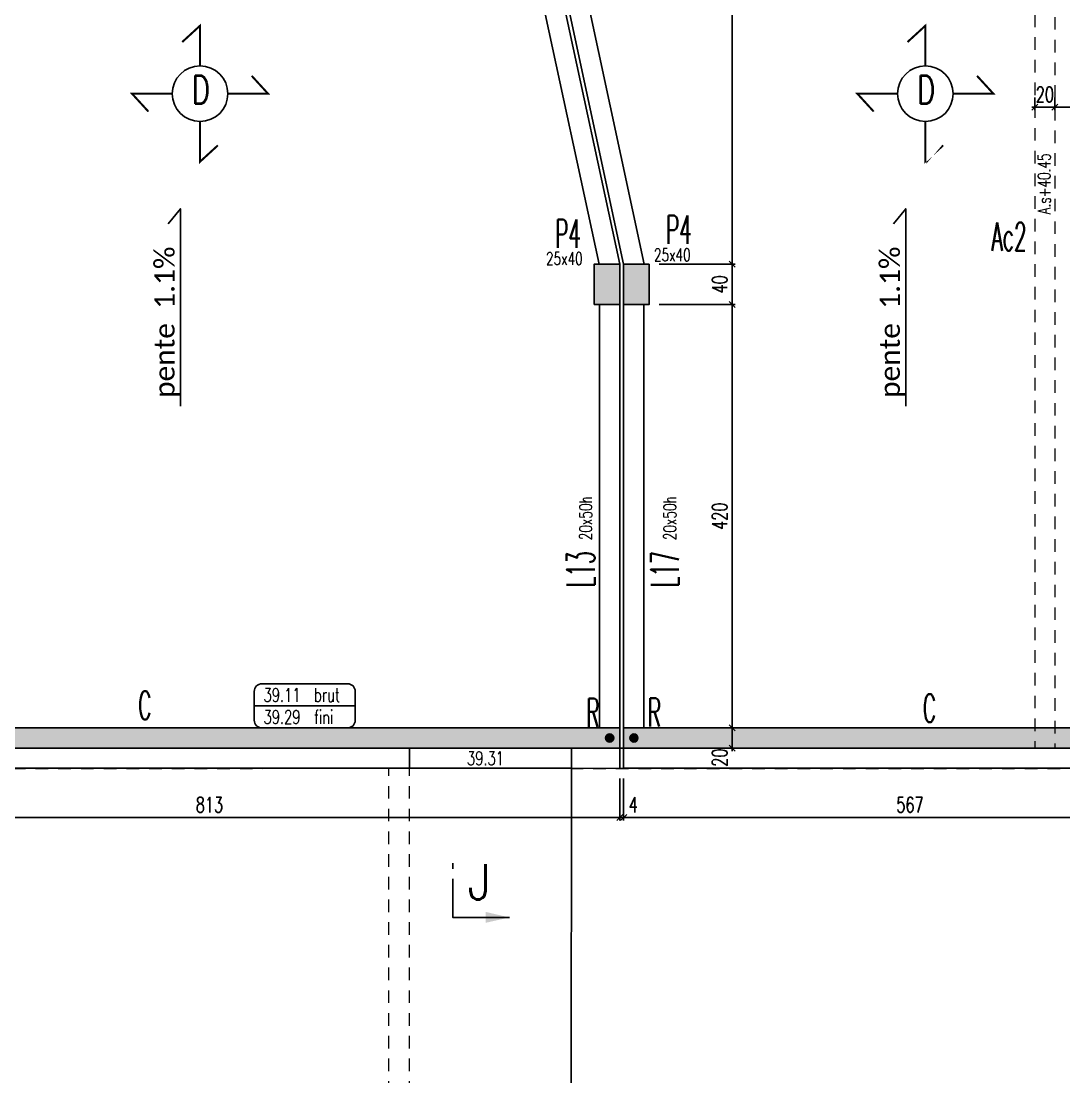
# Model space of a CAD drawing. Extents: x 308 to 437, y -199 to -146.
# Drawn here: x 341.39 to 351.72, y -180.92 to -170.46 of the extents above; entities that cross this region are included whole.
import ezdxf
from ezdxf.enums import TextEntityAlignment as Align

# ---------------------------------------------------------------- set-up
doc = ezdxf.new("R2010")
doc.units = 0
doc.header["$LTSCALE"] = 0.5
doc.header["$MEASUREMENT"] = 0
doc.linetypes.add('CACHE', pattern=[0.375, 0.25, -0.125])
doc.linetypes.add('DISCONTINU2', pattern=[0.375, 0.25, -0.125])
doc.layers.get('DEFPOINTS').update_dxf_attribs({"linetype": 'CONTINUOUS'})
for name, color, linetype in [('1_AJSA_techEP', 142, 'CONTINUOUS'), ('1_AJSA_vue1', 251, 'CONTINUOUS'), ('1_AJSA_vue2', 13, 'CONTINUOUS'), ('2_AJSA_txt50', 181, 'CONTINUOUS'), ('COTATION', 7, 'CONTINUOUS'), ('HABILLAGE', 7, 'CONTINUOUS'), ('MURS', 3, 'CONTINUOUS'), ('PLANCHER', 7, 'CONTINUOUS'), ('POCHAGE', 254, 'CONTINUOUS'), ('POTEAUX', 1, 'CONTINUOUS'), ('POUTRES', 2, 'CONTINUOUS'), ('RAID', 1, 'CONTINUOUS'), ('RDC', 7, 'DISCONTINU2'), ('REP-COUPES', 5, 'CONTINUOUS'), ('REPERAGE', 4, 'CONTINUOUS'), ('REPERE-CHAI', 4, 'CONTINUOUS'), ('REPERE-POT', 4, 'CONTINUOUS'), ('REPERE-POUT', 4, 'CONTINUOUS'), ('REPERE-RAID', 4, 'CONTINUOUS')]:
    doc.layers.add(name, color=color, linetype=linetype)
doc.styles.add('CALIBRI', font='calibri.ttf')
doc.styles.add('ROMANS8', font='romans.shx', dxfattribs={"width": 0.7})
doc.styles.get("Standard").update_dxf_attribs({"font": 'txt.shx'})
doc.dimstyles.new('COT50 cm', dxfattribs={"dimtxt": 0.15, "dimasz": 0.06, "dimexe": 0.03, "dimexo": 0.1, "dimgap": 0.05, "dimtad": 1, "dimdec": 0, "dimlfac": 100, "dimzin": 0, "dimdsep": 46, "dimtxsty": 'ROMANS8', "dimblk1": 'OBLIQUE', "dimblk2": 'OBLIQUE', "dimsah": 1, "dimcen": 0.03, "dimdle": 0.03, "dimclrt": 1, "dimadec": 0, "dimazin": 0, "dimtfac": 1, "dimtdec": 0, "dimtmove": 0, "dimatfit": 3, "dimfxl": 0, "dimtolj": 1, "dimtzin": 0, "dimlwd": -1, "dimlwe": -1, "dimarcsym": 0})

# ---------------------------------------------------------------- blocks, each defined once
blk = doc.blocks.new('139')
at = {"layer": 'HABILLAGE', "color": 7}
blk.add_line((-0.6647674193192543, 0), (0.6647674193192543, 0), dxfattribs=at)
at = {"layer": 'HABILLAGE'}
blk.add_lwpolyline([(-0.5647674193192529, -0.2909585148416696), (0.5647674193192636, -0.2909585148416696, 0.414213562373095), (0.6647674193192632, -0.1909585148416681), (0.6647674193192614, 0.1909585148416717, 0.414213562373095), (0.5647674193192618, 0.2909585148416731), (-0.5647674193192529, 0.2909585148416767, 0.4142135623730961), (-0.6647674193192525, 0.1909585148416753), (-0.6647674193192525, -0.1909585148416681, 0.414213562373095)], format="xyb", close=True, dxfattribs=at)
at = {"layer": 'HABILLAGE', "color": 1, "width": 0.7}
for s, p in [('brut', (0.1214602672022504, 0.05395632803437067)), ('fini', (0.1214602672022504, -0.2370021868072989))]:
    blk.add_text(s, height=0.18, dxfattribs=at).set_placement(p)
for tag, p in [('NIVBRUT', (-0.5425253203965941, 0.05395632803437067)), ('NIVFINI', (-0.5425253203965941, -0.2370021868072989))]:
    blk.add_attdef(tag, p, '', height=0.18, dxfattribs=at)
blk = doc.blocks.new('_Oblique')
at = {"layer": 'COTATION', "color": 0, "lineweight": -2}
blk.add_line((-0.5, -0.5), (0.5, 0.5), dxfattribs=at)
blk = doc.blocks.new('*D1014')
at = {"layer": 'COTATION', "color": 0, "transparency": 16777216}
for p, q in [((347.9742877538416, -177.4662649834287), (348.4689270383684, -177.4662649834287)), ((348.4389270383684, -177.6959802588218), (348.4389270383684, -177.4362649834287)), ((347.9742877538393, -177.6659802588218), (348.4689270383684, -177.6659802588218))]:
    blk.add_line(p, q, dxfattribs=at)
at = {"layer": 'DEFPOINTS', "color": 0, "transparency": 16777216}
for p in [(347.8742877538416, -177.4662649834287), (348.4389270383684, -177.4662649834287), (347.8742877538393, -177.6659802588218)]:
    blk.add_point(p, dxfattribs=at)
at = {"layer": 'COTATION', "color": 0, "transparency": 16777216, "xscale": 0.06, "yscale": 0.06, "zscale": 0.06}
for p, rotation in [((348.4389270383684, -177.4662649834287), 90), ((348.4389270383684, -177.6659802588218), 270)]:
    blk.add_blockref('_Oblique', p, dxfattribs=dict(at, rotation=rotation))
at = {"layer": 'COTATION', "color": 1, "transparency": 16777216, "insert": (348.3139270383685, -177.7611522167615), "char_height": 0.15, "attachment_point": 5, "rotation": 90, "style": 'ROMANS8'}
blk.add_mtext('\\A1;20', dxfattribs=at)
blk = doc.blocks.new('*D1015')
at = {"layer": 'COTATION', "color": 0, "transparency": 16777216}
for p, q in [((348.4389270383684, -177.4962649834287), (348.4389270383684, -173.2410844585717)), ((347.7139520322755, -173.2710844585717), (348.4689270383684, -173.2710844585717)), ((347.9742877538416, -177.4662649834287), (348.4689270383684, -177.4662649834287))]:
    blk.add_line(p, q, dxfattribs=at)
at = {"layer": 'DEFPOINTS', "color": 0, "transparency": 16777216}
for p in [(347.6139520322754, -173.2710844585717), (348.4389270383684, -173.2710844585717), (347.8742877538416, -177.4662649834287)]:
    blk.add_point(p, dxfattribs=at)
at = {"layer": 'COTATION', "color": 0, "transparency": 16777216, "xscale": 0.06, "yscale": 0.06, "zscale": 0.06}
for p, rotation in [((348.4389270383684, -173.2710844585717), 90), ((348.4389270383684, -177.4662649834287), 270)]:
    blk.add_blockref('_Oblique', p, dxfattribs=dict(at, rotation=rotation))
at = {"layer": 'COTATION', "color": 1, "transparency": 16777216, "insert": (348.3139270383685, -175.3686747210001), "char_height": 0.15, "attachment_point": 5, "rotation": 90, "style": 'ROMANS8'}
blk.add_mtext('\\A1;420', dxfattribs=at)
blk = doc.blocks.new('*D1016')
at = {"layer": 'COTATION', "color": 0, "transparency": 16777216}
for p, q in [((347.7139520322755, -172.8710477425855), (348.4689270383684, -172.8710477425855)), ((348.4389270383684, -173.3010844585717), (348.4389270383684, -172.8410477425855)), ((347.7139520322755, -173.2710844585717), (348.4689270383684, -173.2710844585717))]:
    blk.add_line(p, q, dxfattribs=at)
at = {"layer": 'DEFPOINTS', "color": 0, "transparency": 16777216}
for p in [(347.6139520322754, -172.8710477425855), (348.4389270383684, -172.8710477425855), (347.6139520322754, -173.2710844585717)]:
    blk.add_point(p, dxfattribs=at)
at = {"layer": 'COTATION', "color": 0, "transparency": 16777216, "xscale": 0.06, "yscale": 0.06, "zscale": 0.06}
for p, rotation in [((348.4389270383684, -172.8710477425855), 90), ((348.4389270383684, -173.2710844585717), 270)]:
    blk.add_blockref('_Oblique', p, dxfattribs=dict(at, rotation=rotation))
at = {"layer": 'COTATION', "color": 1, "transparency": 16777216, "insert": (348.3139270383685, -173.0710661005785), "char_height": 0.15, "attachment_point": 5, "rotation": 90, "style": 'ROMANS8'}
blk.add_mtext('\\A1;40', dxfattribs=at)
blk = doc.blocks.new('*D1017')
at = {"layer": 'COTATION', "color": 0, "transparency": 16777216}
for p, q in [((348.4389270383684, -172.9010477425855), (348.4389270383684, -167.1762649965698)), ((347.6176485515253, -167.2062649965698), (348.4689270383684, -167.2062649965698)), ((347.7139520322755, -172.8710477425855), (348.4689270383684, -172.8710477425855))]:
    blk.add_line(p, q, dxfattribs=at)
at = {"layer": 'DEFPOINTS', "color": 0, "transparency": 16777216}
for p in [(347.5176485515253, -167.2062649965698), (348.4389270383684, -167.2062649965698), (347.6139520322754, -172.8710477425855)]:
    blk.add_point(p, dxfattribs=at)
at = {"layer": 'COTATION', "color": 0, "transparency": 16777216, "xscale": 0.06, "yscale": 0.06, "zscale": 0.06}
for p, rotation in [((348.4389270383684, -167.2062649965698), 90), ((348.4389270383684, -172.8710477425855), 270)]:
    blk.add_blockref('_Oblique', p, dxfattribs=dict(at, rotation=rotation))
at = {"layer": 'COTATION', "color": 1, "transparency": 16777216, "insert": (348.3139270383685, -170.0386563695776), "char_height": 0.15, "attachment_point": 5, "rotation": 90, "style": 'ROMANS8'}
blk.add_mtext('\\A1;566', dxfattribs=at)
blk = doc.blocks.new('*D1423')
at = {"layer": 'COTATION', "color": 0, "transparency": 16777216}
for p, q in [((339.195868595528, -177.766264983549), (339.195868595528, -178.3831760556741)), ((347.3239522906134, -177.9662685432723), (347.3239522906134, -178.3831760556741)), ((339.165868595528, -178.3531760556741), (347.3539522906134, -178.3531760556741))]:
    blk.add_line(p, q, dxfattribs=at)
at = {"layer": 'DEFPOINTS', "color": 0, "transparency": 16777216}
for p in [(339.195868595528, -177.666264983549), (347.3239522906134, -177.8662685432723), (347.3239522906134, -178.3531760556741)]:
    blk.add_point(p, dxfattribs=at)
at = {"layer": 'COTATION', "color": 0, "transparency": 16777216, "xscale": 0.06, "yscale": 0.06, "zscale": 0.06, "rotation": 180}
blk.add_blockref('_Oblique', (339.195868595528, -178.3531760556741), dxfattribs=at)
at = {"layer": 'COTATION', "color": 0, "transparency": 16777216, "xscale": 0.06, "yscale": 0.06, "zscale": 0.06}
blk.add_blockref('_Oblique', (347.3239522906134, -178.3531760556741), dxfattribs=at)
at = {"layer": 'COTATION', "color": 1, "transparency": 16777216, "insert": (343.2599104430707, -178.2281760556741), "char_height": 0.15, "attachment_point": 5, "style": 'ROMANS8'}
blk.add_mtext('\\A1;813', dxfattribs=at)
blk = doc.blocks.new('*D1424')
at = {"layer": 'COTATION', "color": 0, "transparency": 16777216}
for p, q in [((347.3239522906134, -177.9662685432723), (347.3239522906134, -178.3831760556741)), ((347.3628508150797, -177.9662184258334), (347.3628508150797, -178.3831760556741)), ((347.3239522906134, -178.3531760556741), (347.2639522906134, -178.3531760556741)), ((347.3239522906134, -178.3531760556741), (347.3628508150797, -178.3531760556741)), ((347.3628508150797, -178.3531760556741), (347.4228508150797, -178.3531760556741))]:
    blk.add_line(p, q, dxfattribs=at)
at = {"layer": 'DEFPOINTS', "color": 0, "transparency": 16777216}
for p in [(347.3239522906134, -177.8662685432723), (347.3628508150797, -177.8662184258334), (347.3628508150797, -178.3531760556741)]:
    blk.add_point(p, dxfattribs=at)
at = {"layer": 'COTATION', "color": 0, "transparency": 16777216, "xscale": 0.06, "yscale": 0.06, "zscale": 0.06}
blk.add_blockref('_Oblique', (347.3239522906134, -178.3531760556741), dxfattribs=at)
at = {"layer": 'COTATION', "color": 0, "transparency": 16777216, "xscale": 0.06, "yscale": 0.06, "zscale": 0.06, "rotation": 180}
blk.add_blockref('_Oblique', (347.3628508150797, -178.3531760556741), dxfattribs=at)
at = {"layer": 'COTATION', "color": 1, "transparency": 16777216, "insert": (347.4587121539307, -178.2281760556741), "char_height": 0.15, "attachment_point": 5, "style": 'ROMANS8'}
blk.add_mtext('\\A1;4', dxfattribs=at)
blk = doc.blocks.new('*D1425')
at = {"layer": 'COTATION', "color": 0, "transparency": 16777216}
for p, q in [((347.3628508150797, -177.9662184258334), (347.3628508150797, -178.3831760556741)), ((347.3328508150797, -178.3531760556741), (353.0655267699179, -178.3531760556741)), ((353.035526769918, -178.2931853176007), (353.035526769918, -178.3831760556741))]:
    blk.add_line(p, q, dxfattribs=at)
at = {"layer": 'DEFPOINTS', "color": 0, "transparency": 16777216}
for p in [(347.3628508150797, -177.8662184258334), (353.035526769918, -178.1931853176007), (353.035526769918, -178.3531760556741)]:
    blk.add_point(p, dxfattribs=at)
at = {"layer": 'COTATION', "color": 0, "transparency": 16777216, "xscale": 0.06, "yscale": 0.06, "zscale": 0.06, "rotation": 180}
blk.add_blockref('_Oblique', (347.3628508150797, -178.3531760556741), dxfattribs=at)
at = {"layer": 'COTATION', "color": 0, "transparency": 16777216, "xscale": 0.06, "yscale": 0.06, "zscale": 0.06}
blk.add_blockref('_Oblique', (353.035526769918, -178.3531760556741), dxfattribs=at)
at = {"layer": 'COTATION', "color": 1, "transparency": 16777216, "insert": (350.1991887924988, -178.2281760556741), "char_height": 0.15, "attachment_point": 5, "style": 'ROMANS8'}
blk.add_mtext('\\A1;567', dxfattribs=at)
blk = doc.blocks.new('*D1660')
at = {"layer": 'COTATION', "color": 0, "transparency": 16777216}
for p, q in [((351.4353904291303, -171.2203603790443), (351.4353904291303, -171.3440190593065)), ((351.635390428889, -171.2203505547), (351.635390428889, -171.3440190593065)), ((351.4053904291303, -171.3140190593065), (351.665390428889, -171.3140190593065))]:
    blk.add_line(p, q, dxfattribs=at)
at = {"layer": 'DEFPOINTS', "color": 0, "transparency": 16777216}
for p in [(351.4353904291303, -171.1203603790443), (351.635390428889, -171.1203505547001), (351.635390428889, -171.3140190593065)]:
    blk.add_point(p, dxfattribs=at)
at = {"layer": 'COTATION', "color": 0, "transparency": 16777216, "xscale": 0.06, "yscale": 0.06, "zscale": 0.06, "rotation": 180}
blk.add_blockref('_Oblique', (351.4353904291303, -171.3140190593065), dxfattribs=at)
at = {"layer": 'COTATION', "color": 0, "transparency": 16777216, "xscale": 0.06, "yscale": 0.06, "zscale": 0.06}
blk.add_blockref('_Oblique', (351.635390428889, -171.3140190593065), dxfattribs=at)
at = {"layer": 'COTATION', "color": 1, "transparency": 16777216, "insert": (351.5353904290097, -171.1890190593065), "char_height": 0.15, "attachment_point": 5, "style": 'ROMANS8'}
blk.add_mtext('\\A1;20', dxfattribs=at)
blk = doc.blocks.new('*D1661')
at = {"layer": 'COTATION', "color": 0, "transparency": 16777216}
for p, q in [((351.635390428889, -171.2203505547), (351.635390428889, -171.3440190593065)), ((351.6053904288891, -171.3140190593065), (353.065995715946, -171.3140190593065)), ((353.035995715946, -171.351980809267), (353.035995715946, -171.2840190593065))]:
    blk.add_line(p, q, dxfattribs=at)
at = {"layer": 'DEFPOINTS', "color": 0, "transparency": 16777216}
for p in [(351.635390428889, -171.1203505547001), (353.035995715946, -171.3140190593065), (353.035995715946, -171.451980809267)]:
    blk.add_point(p, dxfattribs=at)
at = {"layer": 'COTATION', "color": 0, "transparency": 16777216, "xscale": 0.06, "yscale": 0.06, "zscale": 0.06, "rotation": 180}
blk.add_blockref('_Oblique', (351.635390428889, -171.3140190593065), dxfattribs=at)
at = {"layer": 'COTATION', "color": 0, "transparency": 16777216, "xscale": 0.06, "yscale": 0.06, "zscale": 0.06}
blk.add_blockref('_Oblique', (353.035995715946, -171.3140190593065), dxfattribs=at)
at = {"layer": 'COTATION', "color": 1, "transparency": 16777216, "insert": (352.3356930724175, -171.1890190593065), "char_height": 0.15, "attachment_point": 5, "style": 'ROMANS8'}
blk.add_mtext('\\A1;140', dxfattribs=at)

msp = doc.modelspace()

# ---------------------------------------------------------------- hatches: boundary and pattern name
at = {"layer": 'POCHAGE'}
h = msp.add_hatch(color=256, dxfattribs=at)
h.dxf.hatch_style = 1
h.paths.add_polyline_path([(353.2360588449937, -174.8322930687253), (353.0361540320957, -174.8323195555063), (353.036154032135, -177.4662649834853), (351.6357021511275, -177.4662649834692), (351.6357119614565, -177.6659796673594), (353.0351005025968, -177.6659794339194), (353.0350987163188, -177.8662893392462), (353.0366286950858, -179.576175175366), (353.235867994945, -179.576175175366)])
h.paths.add_polyline_path([(352.9359974653614, -177.5662453006225, -1), (352.8559974653614, -177.5662453006225, -1)], flags=16)
h.paths.add_polyline_path([(353.1759974818578, -177.5662649832618, -1), (353.0959974818578, -177.5662649832618, -1)], flags=16)
h.paths.add_polyline_path([(351.6357021511275, -177.4662649834692), (351.4357021508863, -177.466264983467), (351.4357119612169, -177.6659797007225), (351.6357119614565, -177.6659796673594)])
h.paths.add_polyline_path([(351.4357021508863, -177.466264983467), (347.3625938960955, -177.4662649834204), (347.3625931663195, -177.6659803801825), (351.4357119612169, -177.6659797007225)])
h.paths.add_polyline_path([(347.423952032322, -177.5662649832618, -1), (347.503952032322, -177.5662649832618, -1)], flags=16)
h = msp.add_hatch(color=256, dxfattribs=at)
h.dxf.hatch_style = 1
h.paths.add_polyline_path([(347.3239520321987, -177.4662649834199), (340.7958608725767, -177.4662649833452), (340.7958668296054, -177.6662202432566), (344.6852503235584, -177.6662344553751), (345.2408763339606, -177.6655469414951), (345.2408763278116, -177.666236485677), (346.8455525135317, -177.6662423492922), (346.8455527080774, -177.6659804664329), (347.3239513024226, -177.6659803866285)])
h.paths.add_polyline_path([(347.263952032322, -177.5662649832618, -1), (347.183952032322, -177.5662649832618, -1)], flags=16)
h.paths.add_polyline_path([(340.7958608725767, -177.4662649833452), (340.5959541254422, -177.466264983343), (340.5959113871162, -177.6662195126034), (340.7958668296054, -177.6662202432566)])
h.paths.add_polyline_path([(340.5959541254422, -177.466264983343), (339.1958685962798, -177.4662649833269), (339.1958685955283, -177.6661753272078), (339.207659529966, -177.6662144398201), (340.5959113871162, -177.6662195126034)])
at = {"layer": 'POTEAUX'}
h = msp.add_hatch(color=256, dxfattribs=at)
h.dxf.hatch_style = 1
h.paths.add_polyline_path([(347.0700938961342, -173.2710844585717), (347.323952032322, -173.2710844585717), (347.323952032322, -172.8710844595309), (347.0700938961342, -172.8710844595309)])
h = msp.add_hatch(color=256, dxfattribs=at)
h.dxf.hatch_style = 1
h.paths.add_polyline_path([(347.3625938961436, -173.2710844585717), (347.6139520322754, -173.2710844585717), (347.6139520322754, -172.8710477425855), (347.3625938961436, -172.8710477425855)])
h = msp.add_hatch(color=256, dxfattribs=at)
h.dxf.hatch_style = 1
h.paths.add_polyline_path([(347.3625938961436, -173.2710844585717), (347.6139520322754, -173.2710844585717), (347.6139520322754, -172.8710477425855), (347.3625938961436, -172.8710477425855)])
at = {"layer": 'RAID'}
for points in [[(347.183952032322, -177.5662649832618, -1), (347.263952032322, -177.5662649832618, -1)], [(347.423952032322, -177.5662649832618, -1), (347.503952032322, -177.5662649832618, -1)]]:
    msp.add_hatch(color=256, dxfattribs=at).paths.add_polyline_path(points)

# ---------------------------------------------------------------- linework, layer by layer
at = {"layer": '1_AJSA_techEP'}
msp.add_lwpolyline([(345.240875490396, -177.8662364856753), (346.8456909140986, -177.8662423497992), (346.8458385394412, -177.6662287935505), (345.2408745432912, -177.6662365586744)], close=True, dxfattribs=at)
at = {"layer": '1_AJSA_vue1'}
msp.add_lwpolyline([(346.8455540456989, -177.6641798602517), (346.8428405593893, -181.3168726804488)], dxfattribs=at)
at = {"layer": '1_AJSA_vue2', "linetype": 'CACHE'}
msp.add_line((346.8455540631223, -177.6659804664327), (353.0358728714011, -177.6659794337906), dxfattribs=at)
msp.add_lwpolyline([(353.0358746236433, -177.8698957859319), (346.8454032920233, -177.8689372711492)], dxfattribs=at)
at = {"layer": '2_AJSA_txt50', "color": 1}
for points in [[(342.9724221480756, -174.2773505316491), (342.9724221480756, -172.3219134109091), (342.8512886584668, -172.4700492421161)], [(350.1575067503327, -174.2773505316491), (350.1575067503327, -172.3219134109091), (350.036373260724, -172.4700492421161)]]:
    msp.add_lwpolyline(points, dxfattribs=at)
at = {"layer": 'MURS'}
for p, q in [((339.1958724488127, -177.4662649833269), (347.3239520321987, -177.4662649834199)), ((347.3625938960955, -177.4662649834204), (353.0358685767588, -177.4662649834853))]:
    msp.add_line(p, q, dxfattribs=at)
for points in [[(339.015868576615, -177.4701274010509), (331.7362338152366, -177.4662597126906), (331.7362338152363, -173.9312650853138), (331.5561354982672, -173.9312648792343), (331.5561354982669, -177.4662649833261), (324.3012034153005, -177.4662649839154), (324.3019331785381, -170.1004874209266), (324.0995548534482, -170.1005156496864), (324.0994251223849, -177.6661592331227), (347.323951301459, -177.6662440973996), (347.323952032274, -177.4662443918091)], [(347.3625938960955, -177.4662649834203), (347.3625931653553, -177.6662442386001), (353.0350977271641, -177.6662649663857), (353.0368972106937, -179.8762649835051), (376.2544845659613, -179.8762649829918)]]:
    msp.add_lwpolyline(points, dxfattribs=at)
at = {"layer": 'PLANCHER', "color": 1, "const_width": 0.02}
for points in [[(343.1664830477272, -170.9060844859054), (343.1664830477268, -170.5080030819283), (342.9892931846177, -170.6702941588277)], [(350.3515676499843, -170.9060844859054), (350.351567649984, -170.5080030819283), (350.1743777868749, -170.6702941588277)], [(343.4421471356651, -171.1817485738426), (343.8402285396421, -171.1817485738422), (343.6779374627428, -171.0045587107331)], [(350.6272317379222, -171.1817485738426), (351.0253131418992, -171.1817485738422), (350.8630220649999, -171.0045587107331)], [(342.8908189597901, -171.1817485738432), (342.492737555813, -171.1817485738435), (342.6550286327125, -171.3589384369527)], [(350.0759035620472, -171.1817485738432), (349.6778221580701, -171.1817485738435), (349.8401132349696, -171.3589384369527)], [(343.1664830477278, -171.4574126617804), (343.1664830477281, -171.8554940657575), (343.3436729108373, -171.6932029888579)], [(350.3515676499849, -171.4574126617804), (350.3515676499853, -171.8554940657575), (350.5287575130944, -171.6932029888579)]]:
    msp.add_lwpolyline(points, dxfattribs=at)
at = {"layer": 'PLANCHER', "color": 1}
for centre in [(343.1664830477275, -171.1817485738429), (350.3515676499846, -171.1817485738429)]:
    msp.add_circle(centre, 0.2756640879375505, dxfattribs=at)
at = {"layer": 'POTEAUX'}
for points in [[(347.0700938961342, -173.2710844585717), (347.323952032322, -173.2710844585717), (347.323952032322, -172.8710844595309), (347.0700938961342, -172.8710844595309)], [(347.3625938961436, -173.2710844585717), (347.6139520322754, -173.2710844585717), (347.6139520322754, -172.8710477425855), (347.3625938961436, -172.8710477425855)], [(347.3625938961436, -173.2710844585717), (347.6139520322754, -173.2710844585717), (347.6139520322754, -172.8710477425855), (347.3625938961436, -172.8710477425855)]]:
    msp.add_lwpolyline(points, close=True, dxfattribs=at)
at = {"layer": 'POUTRES'}
for p, q in [((345.8915820051405, -167.1611819002565), (347.119380503352, -172.8710844595309)), ((346.0961535373483, -167.1611819153138), (347.323952032322, -172.8710844595309)), ((346.1358685767262, -167.1612683456343), (347.3625938961436, -172.8710844595309)), ((346.3303260314652, -167.1191370272025), (347.5671575298807, -172.8710477425855)), ((347.123952032322, -173.2710844585694), (347.123952032274, -177.4662649834176)), ((347.323952032322, -173.2710844585717), (347.323952032274, -177.4662443918091)), ((347.3625938961436, -173.2710844585717), (347.3625938960955, -177.4662649834203)), ((347.5625938961435, -173.271084458574), (347.5625938960955, -177.4662649834222))]:
    msp.add_line(p, q, dxfattribs=at)
at = {"layer": 'POUTRES', "color": 0}
for points in [[(340.5961969088481, -177.6662195136468), (340.5964545918313, -177.8662195145897), (345.2408745440791, -177.8662609315397), (345.2408763278116, -177.666236485677)], [(346.8458370265888, -177.6693223514482), (346.846094709572, -177.8693223523911), (347.3239522906134, -177.8662685432723), (347.3239540743459, -177.6662440974097)], [(347.3625931652612, -177.6662441655878), (347.3628508482444, -177.8662441665307), (353.0350987163188, -177.8662893392462), (353.0351005000512, -177.6662648933835)]]:
    msp.add_lwpolyline(points, dxfattribs=at)
at = {"layer": 'RAID'}
for centre in [(347.223952032322, -177.5662649832618), (347.463952032322, -177.5662649832618)]:
    msp.add_circle(centre, 0.04, dxfattribs=at)
at = {"layer": 'RDC', "linetype": 'CACHE', "lineweight": 15}
for points in [[(345.2406234063779, -181.3168726804488), (345.2405880747303, -177.6655472981778), (340.7958669734048, -177.6710470541161), (340.7955364198537, -166.5755956961188), (339.1958685766112, -166.5765033119273)], [(345.0375789840091, -181.3168726804488), (345.0375456170984, -177.8685917069355), (340.595866956369, -177.874092163875), (340.598249141826, -166.7288551904816), (339.1982491418254, -166.7233544032801)], [(346.1358685767262, -167.1612683456343), (346.4918965970268, -168.8218884849288), (351.435277524235, -168.8218884849288), (351.4357119962989, -177.6666938865605)], [(346.3314246952399, -167.1193421663205), (346.6535625391488, -168.6218884849288), (351.6352677001321, -168.6218884849288), (351.6357119960576, -177.6666840622163)]]:
    msp.add_lwpolyline(points, dxfattribs=at)
at = {"layer": 'REP-COUPES'}
msp.add_line((345.6698983635542, -178.8613193455665), (345.6698983635542, -178.8057106618566), dxfattribs=at)
msp.add_lwpolyline([(346.2311993662031, -179.3445315321661), (345.6698983635542, -179.3445315321661), (345.6698983635542, -178.9629490088988)], dxfattribs=at)
msp.add_solid([(345.9974675221848, -179.2897624910697), (346.2311993662031, -179.3445315321661), (345.9974675221848, -179.3971123791218)], dxfattribs=at)

# ---------------------------------------------------------------- block references
at = {"layer": 'HABILLAGE', "color": 1, "xscale": 0.7521624, "yscale": 0.7521624, "zscale": 0.7521624}
msp.add_blockref('139', (344.2039695110704, -177.247416928578), dxfattribs=at).add_auto_attribs({'NIVBRUT': '39.11', 'NIVFINI': '39.29'})

# ---------------------------------------------------------------- texts
at = {"layer": '2_AJSA_txt50', "color": 1, "style": 'CALIBRI'}
for p in [(342.9139056655146, -174.1968788418696), (350.0989902677717, -174.1968788418696)]:
    msp.add_text('pente  1.1%%%', height=0.2, rotation=90, dxfattribs=at).set_placement(p)
at = {"layer": 'HABILLAGE', "color": 1, "width": 0.7}
msp.add_attdef('39.31', (345.8109228347579, -177.8349342777537), 'NB', height=0.135389232, dxfattribs=at)
at = {"layer": 'PLANCHER', "color": 1, "width": 0.7}
for p in [(343.1742490514948, -171.1430089616944), (350.3593336537519, -171.1430089616944)]:
    msp.add_text('D', height=0.28, dxfattribs=at).set_placement(p, align=Align.MIDDLE)
at = {"layer": 'REP-COUPES', "style": 'ROMANS8'}
msp.add_text('J', height=0.35, dxfattribs=at).set_placement((345.8153105841933, -179.1679991979996))
at = {"layer": 'REPERAGE', "color": 1, "style": 'ROMANS8', "width": 0.7}
for s, p in [('A.s+40.45', (351.5913800382316, -172.377234466853)), (' 20x50h ', (347.0488326558617, -175.6658698022984)), (' 20x50h ', (347.8826086562295, -175.6658698022984))]:
    msp.add_text(s, height=0.125, rotation=90, dxfattribs=at).set_placement(p)
at = {"layer": 'REPERE-CHAI', "color": 4, "width": 0.519}
for p in [(342.5537888160949, -177.3823172860752), (350.3265245857298, -177.41035838323)]:
    msp.add_text('C', height=0.28, dxfattribs=at).set_placement(p)
at = {"layer": 'REPERE-POT', "color": 4, "width": 0.519}
for p in [(347.7827898683884, -172.6681276560544), (346.6844794092033, -172.7096084632602)]:
    msp.add_text('P4', height=0.28, dxfattribs=at).set_placement(p)
at = {"layer": 'REPERE-POT', "color": 1, "style": 'ROMANS8', "width": 0.7}
for p in [(347.6626260017184, -172.8413345134778), (346.5933166643401, -172.8780907994603)]:
    msp.add_text('25x40', height=0.125, dxfattribs=at).set_placement(p)
at = {"layer": 'REPERE-POUT', "width": 0.519}
msp.add_text('Ac2', height=0.28, dxfattribs=at).set_placement((351.0060031023195, -172.737258825592))
for s, p in [('L13', (347.077175180497, -176.0725043296336)), ('L17', (347.9109511808648, -176.0725043296336))]:
    msp.add_text(s, height=0.28, rotation=90, dxfattribs=at).set_placement(p)
at = {"layer": 'REPERE-RAID', "color": 4, "width": 0.519}
for p in [(346.9926011199178, -177.4551014414567), (347.6009511313856, -177.4525407083175)]:
    msp.add_text('R', height=0.28, dxfattribs=at).set_placement(p)

# ---------------------------------------------------------------- dimensions: what is measured, and where the dimension line sits
at = {"layer": 'COTATION'}
for base, p1, p2, picture, middle in [((348.4389270383684, -167.2062649965698), (347.6139520322754, -172.8710477425855), (347.5176485515253, -167.2062649965698), '*D1017', (348.3139270383685, -170.0386563695776)), ((348.4389270383684, -172.8710477425855), (347.6139520322754, -173.2710844585717), (347.6139520322754, -172.8710477425855), '*D1016', (348.3139270383685, -173.0710661005785)), ((348.4389270383684, -173.2710844585717), (347.8742877538416, -177.4662649834287), (347.6139520322754, -173.2710844585717), '*D1015', (348.3139270383685, -175.3686747210001))]:
    dim = msp.add_linear_dim(base=base, p1=p1, p2=p2, angle=90, dimstyle='COT50 cm', override={"dimtmove": 1}, dxfattribs=at)
    dim.commit()
    dim.dimension.update_dxf_attribs({"geometry": picture, "text_midpoint": middle})
at = {"layer": 'COTATION', "color": 0}
dim = msp.add_linear_dim(base=(351.635390428889, -171.3140190593065), p1=(351.4353904291303, -171.1203603790443), p2=(351.635390428889, -171.1203505547001), dimstyle='COT50 cm', override={"dimtmove": 1, "dimfxl": 0.3}, dxfattribs=at)
dim.commit()
dim.dimension.update_dxf_attribs({"geometry": '*D1660', "text_midpoint": (351.5353904290097, -171.3140190593065), "dimtype": 160})
dim = msp.add_linear_dim(base=(353.035995715946, -171.3140190593065), p1=(351.635390428889, -171.1203505547001), p2=(353.035995715946, -171.451980809267), dimstyle='COT50 cm', override={"dimtmove": 1, "dimfxl": 0.3}, dxfattribs=at)
dim.commit()
dim.dimension.update_dxf_attribs({"geometry": '*D1661', "text_midpoint": (352.3356930724175, -171.1890190593065)})
at = {"layer": 'COTATION'}
dim = msp.add_linear_dim(base=(348.4389270383684, -177.4662649834287), p1=(347.8742877538393, -177.6659802588218), p2=(347.8742877538416, -177.4662649834287), angle=90, dimstyle='COT50 cm', override={"dimtmove": 1}, dxfattribs=at)
dim.commit()
dim.dimension.update_dxf_attribs({"geometry": '*D1014', "text_midpoint": (348.4389270383685, -177.7611522167615), "dimtype": 160})
for base, p1, p2, picture, middle in [((347.3239522906134, -178.3531760556741), (339.195868595528, -177.666264983549), (347.3239522906134, -177.8662685432723), '*D1423', (343.2599104430707, -178.2281760556741)), ((353.035526769918, -178.3531760556741), (347.3628508150797, -177.8662184258334), (353.035526769918, -178.1931853176007), '*D1425', (350.1991887924988, -178.2281760556741))]:
    dim = msp.add_linear_dim(base=base, p1=p1, p2=p2, dimstyle='COT50 cm', override={"dimtmove": 1}, dxfattribs=at)
    dim.commit()
    dim.dimension.update_dxf_attribs({"geometry": picture, "text_midpoint": middle})
dim = msp.add_linear_dim(base=(347.3628508150797, -178.3531760556741), p1=(347.3239522906134, -177.8662685432723), p2=(347.3628508150797, -177.8662184258334), dimstyle='COT50 cm', override={"dimtmove": 1}, dxfattribs=at)
dim.commit()
dim.dimension.update_dxf_attribs({"geometry": '*D1424', "text_midpoint": (347.4587121539307, -178.3531760556741), "dimtype": 160})

doc.saveas('drawing.dxf')
